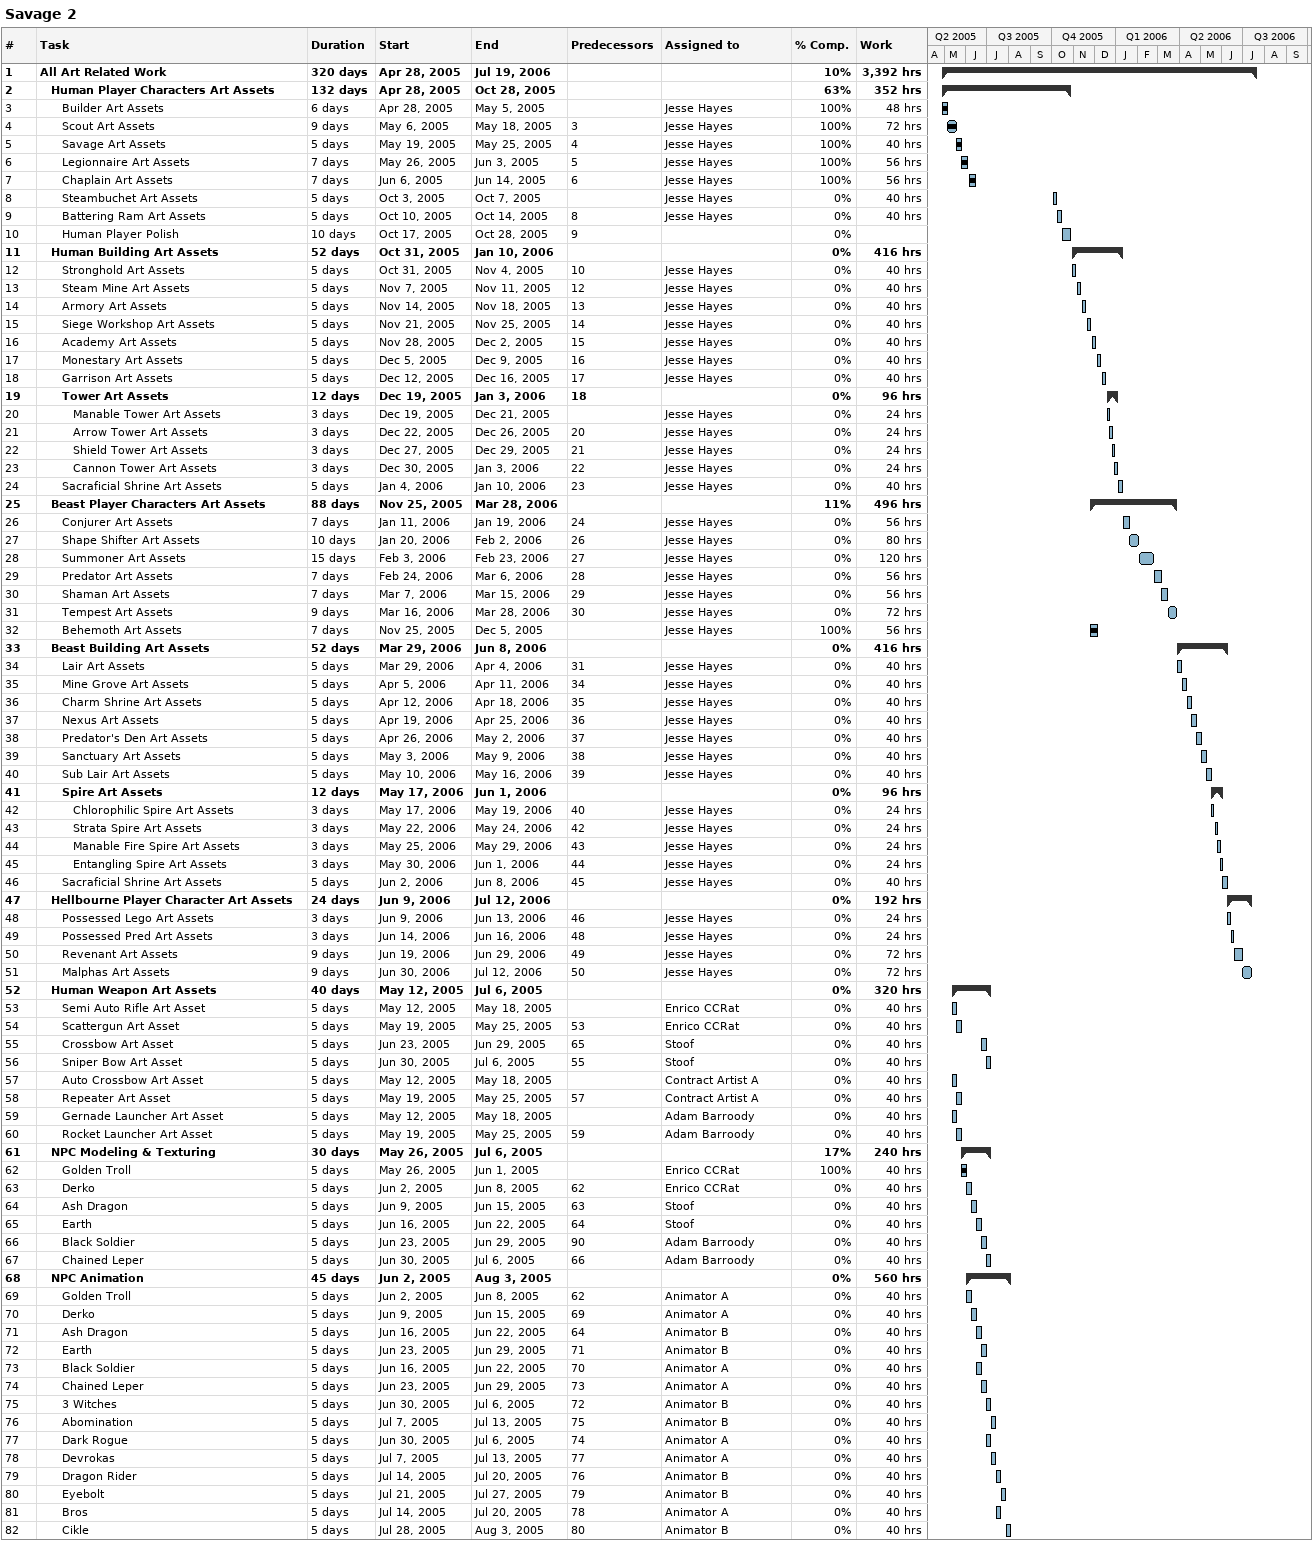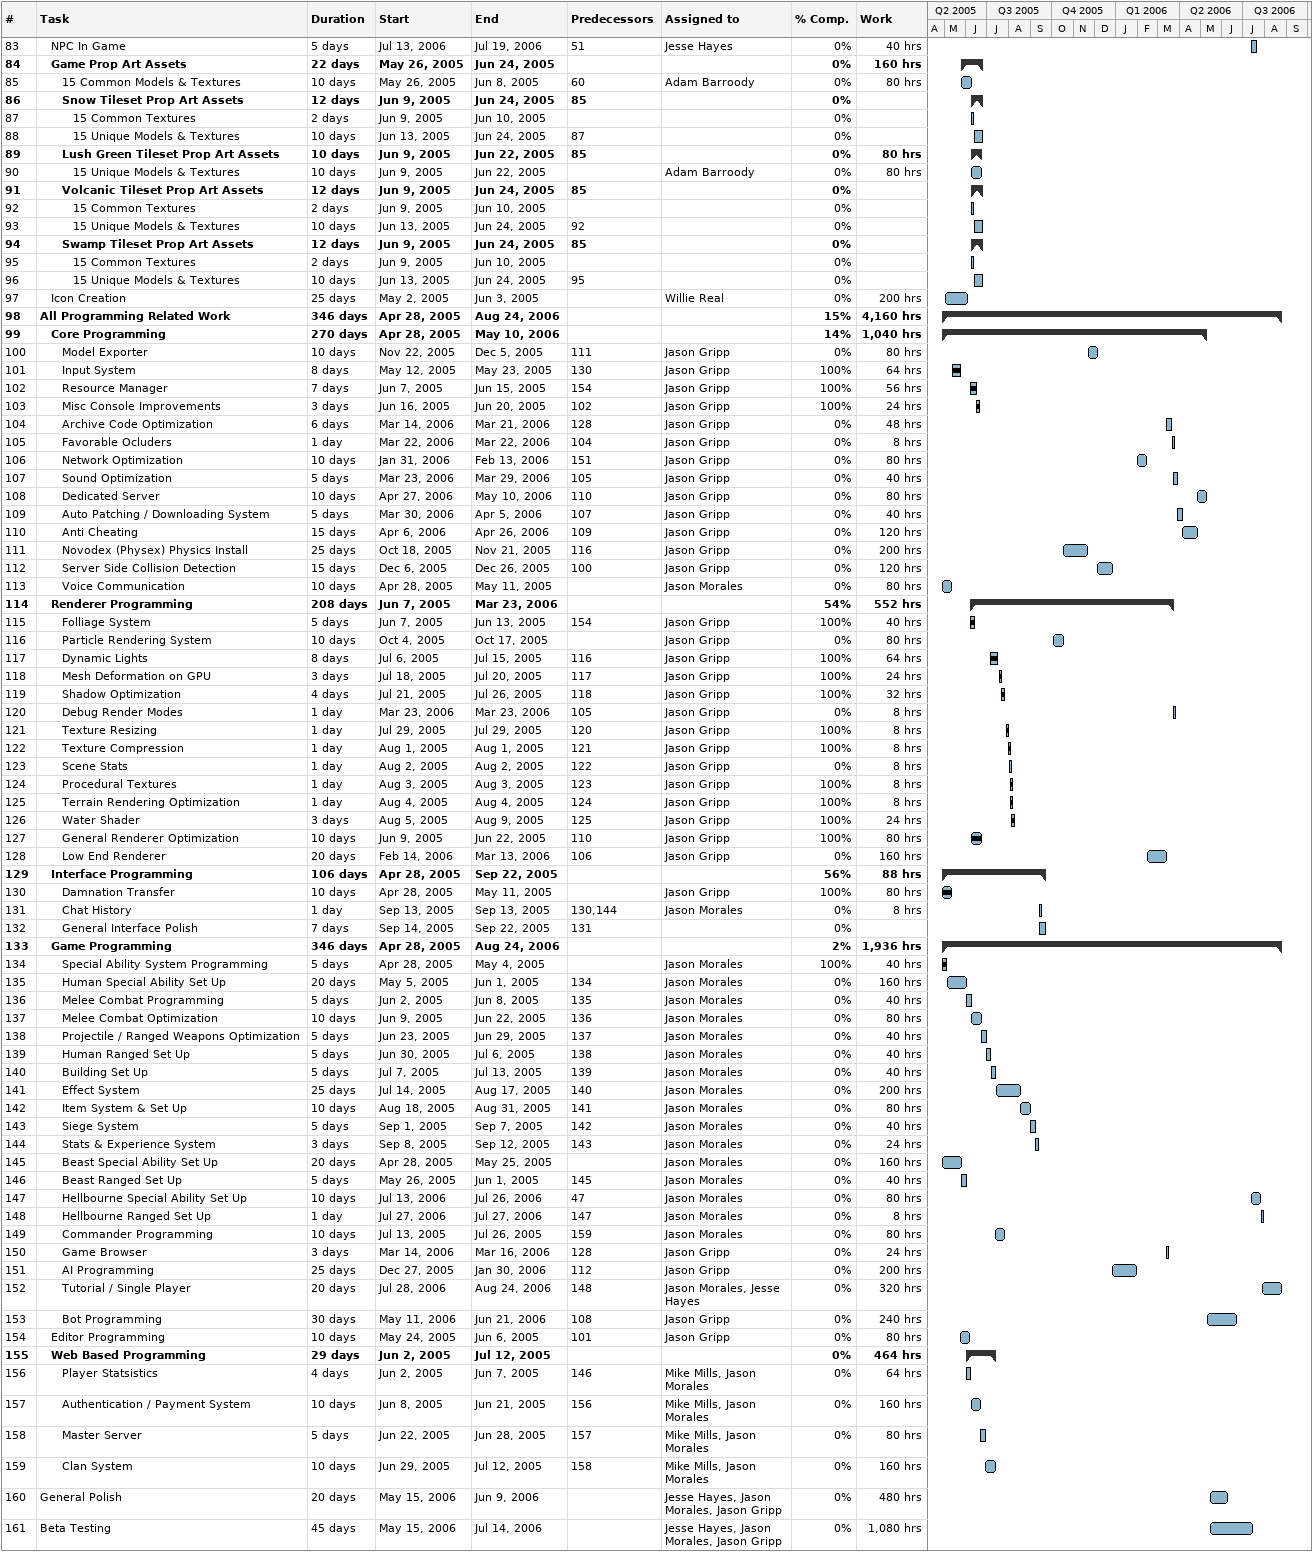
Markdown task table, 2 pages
Savage 2

| ID | Level | Task | Duration | Start | Finish | Predecessors | Resources | % complete | Work (h) |
|---|---|---|---|---|---|---|---|---|---|
| 1 | 1 | **All Art Related Work** | 320d | 2005-04-28 | 2006-07-19 |  |  | 10 | 3392 |
| 2 | 2 | **Human Player Characters Art Assets** | 132d | 2005-04-28 | 2005-10-28 |  |  | 63 | 352 |
| 3 | 3 | Builder Art Assets | 6d | 2005-04-28 | 2005-05-05 |  | Jesse Hayes | 100 | 48 |
| 4 | 3 | Scout Art Assets | 9d | 2005-05-06 | 2005-05-18 | 3 | Jesse Hayes | 100 | 72 |
| 5 | 3 | Savage Art Assets | 5d | 2005-05-19 | 2005-05-25 | 4 | Jesse Hayes | 100 | 40 |
| 6 | 3 | Legionnaire Art Assets | 7d | 2005-05-26 | 2005-06-03 | 5 | Jesse Hayes | 100 | 56 |
| 7 | 3 | Chaplain Art Assets | 7d | 2005-06-06 | 2005-06-14 | 6 | Jesse Hayes | 100 | 56 |
| 8 | 3 | Steambuchet Art Assets | 5d | 2005-10-03 | 2005-10-07 |  | Jesse Hayes | 0 | 40 |
| 9 | 3 | Battering Ram Art Assets | 5d | 2005-10-10 | 2005-10-14 | 8 | Jesse Hayes | 0 | 40 |
| 10 | 3 | Human Player Polish | 10d | 2005-10-17 | 2005-10-28 | 9 |  | 0 |  |
| 11 | 2 | **Human Building Art Assets** | 52d | 2005-10-31 | 2006-01-10 |  |  | 0 | 416 |
| 12 | 3 | Stronghold Art Assets | 5d | 2005-10-31 | 2005-11-04 | 10 | Jesse Hayes | 0 | 40 |
| 13 | 3 | Steam Mine Art Assets | 5d | 2005-11-07 | 2005-11-11 | 12 | Jesse Hayes | 0 | 40 |
| 14 | 3 | Armory Art Assets | 5d | 2005-11-14 | 2005-11-18 | 13 | Jesse Hayes | 0 | 40 |
| 15 | 3 | Siege Workshop Art Assets | 5d | 2005-11-21 | 2005-11-25 | 14 | Jesse Hayes | 0 | 40 |
| 16 | 3 | Academy Art Assets | 5d | 2005-11-28 | 2005-12-02 | 15 | Jesse Hayes | 0 | 40 |
| 17 | 3 | Monestary Art Assets | 5d | 2005-12-05 | 2005-12-09 | 16 | Jesse Hayes | 0 | 40 |
| 18 | 3 | Garrison Art Assets | 5d | 2005-12-12 | 2005-12-16 | 17 | Jesse Hayes | 0 | 40 |
| 19 | 3 | **Tower Art Assets** | 12d | 2005-12-19 | 2006-01-03 | 18 |  | 0 | 96 |
| 20 | 4 | Manable Tower Art Assets | 3d | 2005-12-19 | 2005-12-21 |  | Jesse Hayes | 0 | 24 |
| 21 | 4 | Arrow Tower Art Assets | 3d | 2005-12-22 | 2005-12-26 | 20 | Jesse Hayes | 0 | 24 |
| 22 | 4 | Shield Tower Art Assets | 3d | 2005-12-27 | 2005-12-29 | 21 | Jesse Hayes | 0 | 24 |
| 23 | 4 | Cannon Tower Art Assets | 3d | 2005-12-30 | 2006-01-03 | 22 | Jesse Hayes | 0 | 24 |
| 24 | 3 | Sacraficial Shrine Art Assets | 5d | 2006-01-04 | 2006-01-10 | 23 | Jesse Hayes | 0 | 40 |
| 25 | 2 | **Beast Player Characters Art Assets** | 88d | 2005-11-25 | 2006-03-28 |  |  | 11 | 496 |
| 26 | 3 | Conjurer Art Assets | 7d | 2006-01-11 | 2006-01-19 | 24 | Jesse Hayes | 0 | 56 |
| 27 | 3 | Shape Shifter Art Assets | 10d | 2006-01-20 | 2006-02-02 | 26 | Jesse Hayes | 0 | 80 |
| 28 | 3 | Summoner Art Assets | 15d | 2006-02-03 | 2006-02-23 | 27 | Jesse Hayes | 0 | 120 |
| 29 | 3 | Predator Art Assets | 7d | 2006-02-24 | 2006-03-06 | 28 | Jesse Hayes | 0 | 56 |
| 30 | 3 | Shaman Art Assets | 7d | 2006-03-07 | 2006-03-15 | 29 | Jesse Hayes | 0 | 56 |
| 31 | 3 | Tempest Art Assets | 9d | 2006-03-16 | 2006-03-28 | 30 | Jesse Hayes | 0 | 72 |
| 32 | 3 | Behemoth Art Assets | 7d | 2005-11-25 | 2005-12-05 |  | Jesse Hayes | 100 | 56 |
| 33 | 2 | **Beast Building Art Assets** | 52d | 2006-03-29 | 2006-06-08 |  |  | 0 | 416 |
| 34 | 3 | Lair Art Assets | 5d | 2006-03-29 | 2006-04-04 | 31 | Jesse Hayes | 0 | 40 |
| 35 | 3 | Mine Grove Art Assets | 5d | 2006-04-05 | 2006-04-11 | 34 | Jesse Hayes | 0 | 40 |
| 36 | 3 | Charm Shrine Art Assets | 5d | 2006-04-12 | 2006-04-18 | 35 | Jesse Hayes | 0 | 40 |
| 37 | 3 | Nexus Art Assets | 5d | 2006-04-19 | 2006-04-25 | 36 | Jesse Hayes | 0 | 40 |
| 38 | 3 | Predator's Den Art Assets | 5d | 2006-04-26 | 2006-05-02 | 37 | Jesse Hayes | 0 | 40 |
| 39 | 3 | Sanctuary Art Assets | 5d | 2006-05-03 | 2006-05-09 | 38 | Jesse Hayes | 0 | 40 |
| 40 | 3 | Sub Lair Art Assets | 5d | 2006-05-10 | 2006-05-16 | 39 | Jesse Hayes | 0 | 40 |
| 41 | 3 | **Spire Art Assets** | 12d | 2006-05-17 | 2006-06-01 |  |  | 0 | 96 |
| 42 | 4 | Chlorophilic Spire Art Assets | 3d | 2006-05-17 | 2006-05-19 | 40 | Jesse Hayes | 0 | 24 |
| 43 | 4 | Strata Spire Art Assets | 3d | 2006-05-22 | 2006-05-24 | 42 | Jesse Hayes | 0 | 24 |
| 44 | 4 | Manable Fire Spire Art Assets | 3d | 2006-05-25 | 2006-05-29 | 43 | Jesse Hayes | 0 | 24 |
| 45 | 4 | Entangling Spire Art Assets | 3d | 2006-05-30 | 2006-06-01 | 44 | Jesse Hayes | 0 | 24 |
| 46 | 3 | Sacraficial Shrine Art Assets | 5d | 2006-06-02 | 2006-06-08 | 45 | Jesse Hayes | 0 | 40 |
| 47 | 2 | **Hellbourne Player Character Art Assets** | 24d | 2006-06-09 | 2006-07-12 |  |  | 0 | 192 |
| 48 | 3 | Possessed Lego Art Assets | 3d | 2006-06-09 | 2006-06-13 | 46 | Jesse Hayes | 0 | 24 |
| 49 | 3 | Possessed Pred Art Assets | 3d | 2006-06-14 | 2006-06-16 | 48 | Jesse Hayes | 0 | 24 |
| 50 | 3 | Revenant Art Assets | 9d | 2006-06-19 | 2006-06-29 | 49 | Jesse Hayes | 0 | 72 |
| 51 | 3 | Malphas Art Assets | 9d | 2006-06-30 | 2006-07-12 | 50 | Jesse Hayes | 0 | 72 |
| 52 | 2 | **Human Weapon Art Assets** | 40d | 2005-05-12 | 2005-07-06 |  |  | 0 | 320 |
| 53 | 3 | Semi Auto Rifle Art Asset | 5d | 2005-05-12 | 2005-05-18 |  | Enrico CCRat | 0 | 40 |
| 54 | 3 | Scattergun Art Asset | 5d | 2005-05-19 | 2005-05-25 | 53 | Enrico CCRat | 0 | 40 |
| 55 | 3 | Crossbow Art Asset | 5d | 2005-06-23 | 2005-06-29 | 65 | Stoof | 0 | 40 |
| 56 | 3 | Sniper Bow Art Asset | 5d | 2005-06-30 | 2005-07-06 | 55 | Stoof | 0 | 40 |
| 57 | 3 | Auto Crossbow Art Asset | 5d | 2005-05-12 | 2005-05-18 |  | Contract Artist A | 0 | 40 |
| 58 | 3 | Repeater Art Asset | 5d | 2005-05-19 | 2005-05-25 | 57 | Contract Artist A | 0 | 40 |
| 59 | 3 | Gernade Launcher Art Asset | 5d | 2005-05-12 | 2005-05-18 |  | Adam Barroody | 0 | 40 |
| 60 | 3 | Rocket Launcher Art Asset | 5d | 2005-05-19 | 2005-05-25 | 59 | Adam Barroody | 0 | 40 |
| 61 | 2 | **NPC Modeling & Texturing** | 30d | 2005-05-26 | 2005-07-06 |  |  | 17 | 240 |
| 62 | 3 | Golden Troll | 5d | 2005-05-26 | 2005-06-01 |  | Enrico CCRat | 100 | 40 |
| 63 | 3 | Derko | 5d | 2005-06-02 | 2005-06-08 | 62 | Enrico CCRat | 0 | 40 |
| 64 | 3 | Ash Dragon | 5d | 2005-06-09 | 2005-06-15 | 63 | Stoof | 0 | 40 |
| 65 | 3 | Earth | 5d | 2005-06-16 | 2005-06-22 | 64 | Stoof | 0 | 40 |
| 66 | 3 | Black Soldier | 5d | 2005-06-23 | 2005-06-29 | 90 | Adam Barroody | 0 | 40 |
| 67 | 3 | Chained Leper | 5d | 2005-06-30 | 2005-07-06 | 66 | Adam Barroody | 0 | 40 |
| 68 | 2 | **NPC Animation** | 45d | 2005-06-02 | 2005-08-03 |  |  | 0 | 560 |
| 69 | 3 | Golden Troll | 5d | 2005-06-02 | 2005-06-08 | 62 | Animator A | 0 | 40 |
| 70 | 3 | Derko | 5d | 2005-06-09 | 2005-06-15 | 69 | Animator A | 0 | 40 |
| 71 | 3 | Ash Dragon | 5d | 2005-06-16 | 2005-06-22 | 64 | Animator B | 0 | 40 |
| 72 | 3 | Earth | 5d | 2005-06-23 | 2005-06-29 | 71 | Animator B | 0 | 40 |
| 73 | 3 | Black Soldier | 5d | 2005-06-16 | 2005-06-22 | 70 | Animator A | 0 | 40 |
| 74 | 3 | Chained Leper | 5d | 2005-06-23 | 2005-06-29 | 73 | Animator A | 0 | 40 |
| 75 | 3 | 3 Witches | 5d | 2005-06-30 | 2005-07-06 | 72 | Animator B | 0 | 40 |
| 76 | 3 | Abomination | 5d | 2005-07-07 | 2005-07-13 | 75 | Animator B | 0 | 40 |
| 77 | 3 | Dark Rogue | 5d | 2005-06-30 | 2005-07-06 | 74 | Animator A | 0 | 40 |
| 78 | 3 | Devrokas | 5d | 2005-07-07 | 2005-07-13 | 77 | Animator A | 0 | 40 |
| 79 | 3 | Dragon Rider | 5d | 2005-07-14 | 2005-07-20 | 76 | Animator B | 0 | 40 |
| 80 | 3 | Eyebolt | 5d | 2005-07-21 | 2005-07-27 | 79 | Animator B | 0 | 40 |
| 81 | 3 | Bros | 5d | 2005-07-14 | 2005-07-20 | 78 | Animator A | 0 | 40 |
| 82 | 3 | Cikle | 5d | 2005-07-28 | 2005-08-03 | 80 | Animator B | 0 | 40 |
| 83 | 2 | NPC In Game | 5d | 2006-07-13 | 2006-07-19 | 51 | Jesse Hayes | 0 | 40 |
| 84 | 2 | **Game Prop Art Assets** | 22d | 2005-05-26 | 2005-06-24 |  |  | 0 | 160 |
| 85 | 3 | 15 Common Models & Textures | 10d | 2005-05-26 | 2005-06-08 | 60 | Adam Barroody | 0 | 80 |
| 86 | 3 | **Snow Tileset Prop Art Assets** | 12d | 2005-06-09 | 2005-06-24 | 85 |  | 0 |  |
| 87 | 4 | 15 Common Textures | 2d | 2005-06-09 | 2005-06-10 |  |  | 0 |  |
| 88 | 4 | 15 Unique Models & Textures | 10d | 2005-06-13 | 2005-06-24 | 87 |  | 0 |  |
| 89 | 3 | **Lush Green Tileset Prop Art Assets** | 10d | 2005-06-09 | 2005-06-22 | 85 |  | 0 | 80 |
| 90 | 4 | 15 Unique Models & Textures | 10d | 2005-06-09 | 2005-06-22 |  | Adam Barroody | 0 | 80 |
| 91 | 3 | **Volcanic Tileset Prop Art Assets** | 12d | 2005-06-09 | 2005-06-24 | 85 |  | 0 |  |
| 92 | 4 | 15 Common Textures | 2d | 2005-06-09 | 2005-06-10 |  |  | 0 |  |
| 93 | 4 | 15 Unique Models & Textures | 10d | 2005-06-13 | 2005-06-24 | 92 |  | 0 |  |
| 94 | 3 | **Swamp Tileset Prop Art Assets** | 12d | 2005-06-09 | 2005-06-24 | 85 |  | 0 |  |
| 95 | 4 | 15 Common Textures | 2d | 2005-06-09 | 2005-06-10 |  |  | 0 |  |
| 96 | 4 | 15 Unique Models & Textures | 10d | 2005-06-13 | 2005-06-24 | 95 |  | 0 |  |
| 97 | 2 | Icon Creation | 25d | 2005-05-02 | 2005-06-03 |  | Willie Real | 0 | 200 |
| 98 | 1 | **All Programming Related Work** | 346d | 2005-04-28 | 2006-08-24 |  |  | 15 | 4160 |
| 99 | 2 | **Core Programming** | 270d | 2005-04-28 | 2006-05-10 |  |  | 14 | 1040 |
| 100 | 3 | Model Exporter | 10d | 2005-11-22 | 2005-12-05 | 111 | Jason Gripp | 0 | 80 |
| 101 | 3 | Input System | 8d | 2005-05-12 | 2005-05-23 | 130 | Jason Gripp | 100 | 64 |
| 102 | 3 | Resource Manager | 7d | 2005-06-07 | 2005-06-15 | 154 | Jason Gripp | 100 | 56 |
| 103 | 3 | Misc Console Improvements | 3d | 2005-06-16 | 2005-06-20 | 102 | Jason Gripp | 100 | 24 |
| 104 | 3 | Archive Code Optimization | 6d | 2006-03-14 | 2006-03-21 | 128 | Jason Gripp | 0 | 48 |
| 105 | 3 | Favorable Ocluders | 1d | 2006-03-22 | 2006-03-22 | 104 | Jason Gripp | 0 | 8 |
| 106 | 3 | Network Optimization | 10d | 2006-01-31 | 2006-02-13 | 151 | Jason Gripp | 0 | 80 |
| 107 | 3 | Sound Optimization | 5d | 2006-03-23 | 2006-03-29 | 105 | Jason Gripp | 0 | 40 |
| 108 | 3 | Dedicated Server | 10d | 2006-04-27 | 2006-05-10 | 110 | Jason Gripp | 0 | 80 |
| 109 | 3 | Auto Patching / Downloading System | 5d | 2006-03-30 | 2006-04-05 | 107 | Jason Gripp | 0 | 40 |
| 110 | 3 | Anti Cheating | 15d | 2006-04-06 | 2006-04-26 | 109 | Jason Gripp | 0 | 120 |
| 111 | 3 | Novodex (Physex) Physics Install | 25d | 2005-10-18 | 2005-11-21 | 116 | Jason Gripp | 0 | 200 |
| 112 | 3 | Server Side Collision Detection | 15d | 2005-12-06 | 2005-12-26 | 100 | Jason Gripp | 0 | 120 |
| 113 | 3 | Voice Communication | 10d | 2005-04-28 | 2005-05-11 |  | Jason Morales | 0 | 80 |
| 114 | 2 | **Renderer Programming** | 208d | 2005-06-07 | 2006-03-23 |  |  | 54 | 552 |
| 115 | 3 | Folliage System | 5d | 2005-06-07 | 2005-06-13 | 154 | Jason Gripp | 100 | 40 |
| 116 | 3 | Particle Rendering System | 10d | 2005-10-04 | 2005-10-17 |  | Jason Gripp | 0 | 80 |
| 117 | 3 | Dynamic Lights | 8d | 2005-07-06 | 2005-07-15 | 116 | Jason Gripp | 100 | 64 |
| 118 | 3 | Mesh Deformation on GPU | 3d | 2005-07-18 | 2005-07-20 | 117 | Jason Gripp | 100 | 24 |
| 119 | 3 | Shadow Optimization | 4d | 2005-07-21 | 2005-07-26 | 118 | Jason Gripp | 100 | 32 |
| 120 | 3 | Debug Render Modes | 1d | 2006-03-23 | 2006-03-23 | 105 | Jason Gripp | 0 | 8 |
| 121 | 3 | Texture Resizing | 1d | 2005-07-29 | 2005-07-29 | 120 | Jason Gripp | 100 | 8 |
| 122 | 3 | Texture Compression | 1d | 2005-08-01 | 2005-08-01 | 121 | Jason Gripp | 100 | 8 |
| 123 | 3 | Scene Stats | 1d | 2005-08-02 | 2005-08-02 | 122 | Jason Gripp | 0 | 8 |
| 124 | 3 | Procedural Textures | 1d | 2005-08-03 | 2005-08-03 | 123 | Jason Gripp | 100 | 8 |
| 125 | 3 | Terrain Rendering Optimization | 1d | 2005-08-04 | 2005-08-04 | 124 | Jason Gripp | 100 | 8 |
| 126 | 3 | Water Shader | 3d | 2005-08-05 | 2005-08-09 | 125 | Jason Gripp | 100 | 24 |
| 127 | 3 | General Renderer Optimization | 10d | 2005-06-09 | 2005-06-22 | 110 | Jason Gripp | 100 | 80 |
| 128 | 3 | Low End Renderer | 20d | 2006-02-14 | 2006-03-13 | 106 | Jason Gripp | 0 | 160 |
| 129 | 2 | **Interface Programming** | 106d | 2005-04-28 | 2005-09-22 |  |  | 56 | 88 |
| 130 | 3 | Damnation Transfer | 10d | 2005-04-28 | 2005-05-11 |  | Jason Gripp | 100 | 80 |
| 131 | 3 | Chat History | 1d | 2005-09-13 | 2005-09-13 | 130, 144 | Jason Morales | 0 | 8 |
| 132 | 3 | General Interface Polish | 7d | 2005-09-14 | 2005-09-22 | 131 |  | 0 |  |
| 133 | 2 | **Game Programming** | 346d | 2005-04-28 | 2006-08-24 |  |  | 2 | 1936 |
| 134 | 3 | Special Ability System Programming | 5d | 2005-04-28 | 2005-05-04 |  | Jason Morales | 100 | 40 |
| 135 | 3 | Human Special Ability Set Up | 20d | 2005-05-05 | 2005-06-01 | 134 | Jason Morales | 0 | 160 |
| 136 | 3 | Melee Combat Programming | 5d | 2005-06-02 | 2005-06-08 | 135 | Jason Morales | 0 | 40 |
| 137 | 3 | Melee Combat Optimization | 10d | 2005-06-09 | 2005-06-22 | 136 | Jason Morales | 0 | 80 |
| 138 | 3 | Projectile / Ranged Weapons Optimization | 5d | 2005-06-23 | 2005-06-29 | 137 | Jason Morales | 0 | 40 |
| 139 | 3 | Human Ranged Set Up | 5d | 2005-06-30 | 2005-07-06 | 138 | Jason Morales | 0 | 40 |
| 140 | 3 | Building Set Up | 5d | 2005-07-07 | 2005-07-13 | 139 | Jason Morales | 0 | 40 |
| 141 | 3 | Effect System | 25d | 2005-07-14 | 2005-08-17 | 140 | Jason Morales | 0 | 200 |
| 142 | 3 | Item System & Set Up | 10d | 2005-08-18 | 2005-08-31 | 141 | Jason Morales | 0 | 80 |
| 143 | 3 | Siege System | 5d | 2005-09-01 | 2005-09-07 | 142 | Jason Morales | 0 | 40 |
| 144 | 3 | Stats & Experience System | 3d | 2005-09-08 | 2005-09-12 | 143 | Jason Morales | 0 | 24 |
| 145 | 3 | Beast Special Ability Set Up | 20d | 2005-04-28 | 2005-05-25 |  | Jason Morales | 0 | 160 |
| 146 | 3 | Beast Ranged Set Up | 5d | 2005-05-26 | 2005-06-01 | 145 | Jason Morales | 0 | 40 |
| 147 | 3 | Hellbourne Special Ability Set Up | 10d | 2006-07-13 | 2006-07-26 | 47 | Jason Morales | 0 | 80 |
| 148 | 3 | Hellbourne Ranged Set Up | 1d | 2006-07-27 | 2006-07-27 | 147 | Jason Morales | 0 | 8 |
| 149 | 3 | Commander Programming | 10d | 2005-07-13 | 2005-07-26 | 159 | Jason Morales | 0 | 80 |
| 150 | 3 | Game Browser | 3d | 2006-03-14 | 2006-03-16 | 128 | Jason Gripp | 0 | 24 |
| 151 | 3 | AI Programming | 25d | 2005-12-27 | 2006-01-30 | 112 | Jason Gripp | 0 | 200 |
| 152 | 3 | Tutorial / Single Player | 20d | 2006-07-28 | 2006-08-24 | 148 | Jason Morales, Jesse Hayes | 0 | 320 |
| 153 | 3 | Bot Programming | 30d | 2006-05-11 | 2006-06-21 | 108 | Jason Gripp | 0 | 240 |
| 154 | 2 | Editor Programming | 10d | 2005-05-24 | 2005-06-06 | 101 | Jason Gripp | 0 | 80 |
| 155 | 2 | **Web Based Programming** | 29d | 2005-06-02 | 2005-07-12 |  |  | 0 | 464 |
| 156 | 3 | Player Statsistics | 4d | 2005-06-02 | 2005-06-07 | 146 | Mike Mills, Jason Morales | 0 | 64 |
| 157 | 3 | Authentication / Payment System | 10d | 2005-06-08 | 2005-06-21 | 156 | Mike Mills, Jason Morales | 0 | 160 |
| 158 | 3 | Master Server | 5d | 2005-06-22 | 2005-06-28 | 157 | Mike Mills, Jason Morales | 0 | 80 |
| 159 | 3 | Clan System | 10d | 2005-06-29 | 2005-07-12 | 158 | Mike Mills, Jason Morales | 0 | 160 |
| 160 | 1 | General Polish | 20d | 2006-05-15 | 2006-06-09 |  | Jesse Hayes, Jason Morales, Jason Gripp | 0 | 480 |
| 161 | 1 | Beta Testing | 45d | 2006-05-15 | 2006-07-14 |  | Jesse Hayes, Jason Morales, Jason Gripp | 0 | 1080 |
